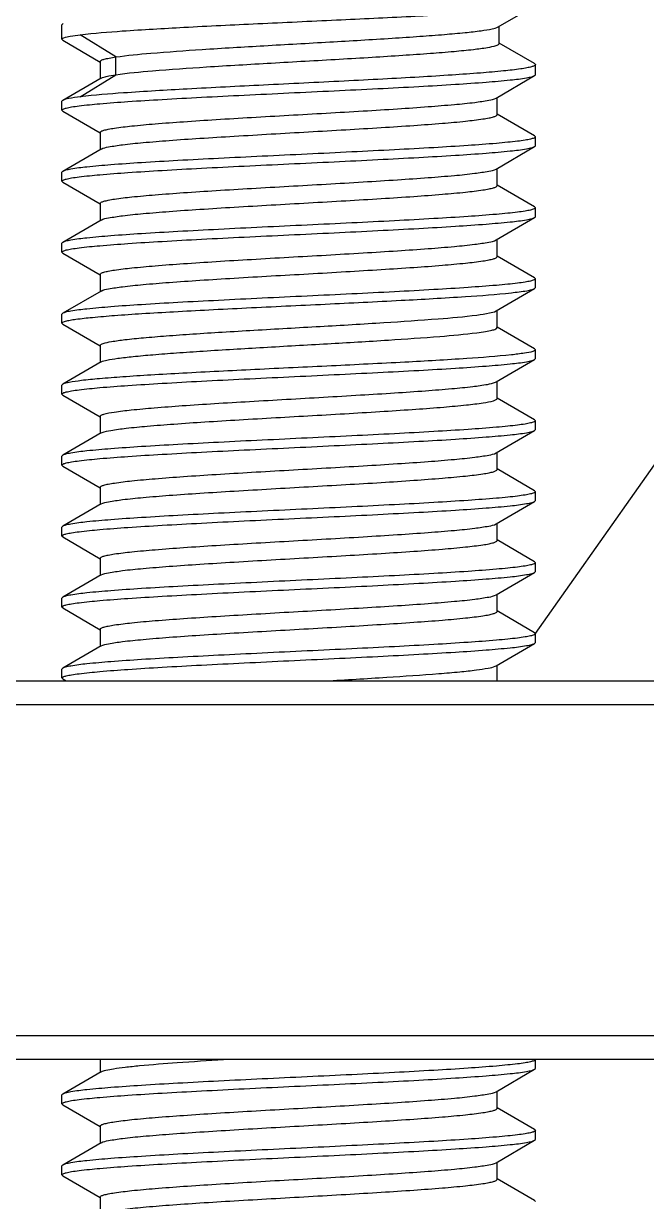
# Model space of a CAD drawing. Extents: x 1382187 to 1725648, y 860327 to 1571294.
# Drawn here: x 1537626.1 to 1537778.9, y 1252025.4 to 1252314.5 of the extents above; entities that cross this region are included whole.
import ezdxf

# ---------------------------------------------------------------- set-up
doc = ezdxf.new("R2010")
doc.units = 0
doc.header["$LTSCALE"] = 1000
doc.header["$MEASUREMENT"] = 0
doc.styles.get("Standard").update_dxf_attribs({"font": 'gbenor.shx', "bigfont": 'gbcbig.shx'})
doc.dimstyles.get("Standard").update_dxf_attribs({"dimtxt": 0.18, "dimasz": 0.18, "dimexe": 0.18, "dimexo": 0.0625, "dimgap": 0.09, "dimtad": 0, "dimtih": 1, "dimtoh": 1, "dimdec": 4, "dimzin": 0, "dimdsep": 46, "dimtxsty": 'Standard', "dimcen": 0.09, "dimadec": 0, "dimazin": 0, "dimtfac": 1, "dimtdec": 4, "dimtofl": 0, "dimtmove": 0, "dimatfit": 3, "dimfxl": 0, "dimtolj": 1, "dimtzin": 0, "dimarcsym": 0})

msp = doc.modelspace()

# ---------------------------------------------------------------- linework, layer by layer
at = {"linetype": 'Continuous'}
for p, q in [((1537742.52, 1252313.69), (1537751.49, 1252318.91)), ((1537635.77, 1252314.53), (1537635.5, 1252314.22)), ((1537635.5, 1252310.68), (1537635.5, 1252314.22)), ((1537635.5, 1252310.68), (1537635.5, 1252314.22)), ((1537742.75, 1252309.6), (1537742.75, 1252313.83)), ((1537635.69, 1252310.45), (1537635.5, 1252310.68)), ((1537635.69, 1252310.45), (1537644.9, 1252305.09)), ((1537648.69, 1252306.33), (1537640.01, 1252311.78)), ((1537751.43, 1252304.71), (1537742.75, 1252309.74)), ((1537644.9, 1252305.23), (1537644.9, 1252301.01)), ((1537648.69, 1252301.97), (1537648.69, 1252306.33)), ((1537751.43, 1252304.71), (1537751.66, 1252304.44)), ((1537640.01, 1252296.54), (1537648.69, 1252301.97)), ((1537742.01, 1252296.24), (1537751.46, 1252301.74)), ((1537751.46, 1252301.74), (1537751.66, 1252301.97)), ((1537751.66, 1252304.44), (1537751.65, 1252304.41)), ((1537751.66, 1252301.97), (1537751.66, 1252304.44)), ((1537751.66, 1252301.97), (1537751.66, 1252304.44)), ((1537645.14, 1252301.15), (1537635.69, 1252295.67)), ((1537742.25, 1252292.16), (1537742.25, 1252296.38)), ((1537635.69, 1252295.67), (1537635.5, 1252295.44)), ((1537635.5, 1252293.26), (1537635.5, 1252295.44)), ((1537635.5, 1252293.26), (1537635.5, 1252295.44)), ((1537635.69, 1252293.03), (1537635.5, 1252293.26)), ((1537635.69, 1252293.03), (1537644.9, 1252287.67)), ((1537751.46, 1252286.96), (1537742.25, 1252292.3)), ((1537644.9, 1252287.8), (1537644.9, 1252283.58)), ((1537742.01, 1252278.82), (1537751.46, 1252284.32)), ((1537751.46, 1252286.96), (1537751.66, 1252286.73)), ((1537751.46, 1252284.32), (1537751.66, 1252284.55)), ((1537751.66, 1252286.73), (1537751.65, 1252286.7)), ((1537751.66, 1252284.55), (1537751.66, 1252286.73)), ((1537751.66, 1252284.55), (1537751.66, 1252286.73)), ((1537645.14, 1252283.72), (1537635.69, 1252278.24)), ((1537742.25, 1252274.74), (1537742.25, 1252278.96)), ((1537635.69, 1252278.24), (1537635.5, 1252278.02)), ((1537635.5, 1252275.83), (1537635.5, 1252278.02)), ((1537635.5, 1252275.83), (1537635.5, 1252278.02)), ((1537635.69, 1252275.61), (1537635.5, 1252275.83)), ((1537635.69, 1252275.61), (1537644.9, 1252270.24)), ((1537751.46, 1252269.53), (1537742.25, 1252274.87)), ((1537644.9, 1252270.38), (1537644.9, 1252266.16)), ((1537751.46, 1252269.53), (1537751.66, 1252269.3)), ((1537751.46, 1252266.89), (1537751.66, 1252267.12)), ((1537751.66, 1252269.3), (1537751.65, 1252269.27)), ((1537751.66, 1252267.12), (1537751.66, 1252269.3)), ((1537751.66, 1252267.12), (1537751.66, 1252269.3)), ((1537645.14, 1252266.3), (1537635.69, 1252260.82)), ((1537742.01, 1252261.4), (1537751.46, 1252266.89)), ((1537742.25, 1252257.31), (1537742.25, 1252261.53)), ((1537635.69, 1252260.82), (1537635.5, 1252260.59)), ((1537635.5, 1252258.41), (1537635.5, 1252260.59)), ((1537635.5, 1252258.41), (1537635.5, 1252260.59)), ((1537635.69, 1252258.18), (1537635.5, 1252258.41)), ((1537635.69, 1252258.18), (1537644.9, 1252252.82)), ((1537751.46, 1252252.11), (1537742.25, 1252257.45)), ((1537644.9, 1252252.96), (1537644.9, 1252248.74)), ((1537751.46, 1252252.11), (1537751.66, 1252251.88)), ((1537751.46, 1252249.47), (1537751.66, 1252249.7)), ((1537751.66, 1252251.88), (1537751.65, 1252251.85)), ((1537751.66, 1252249.7), (1537751.66, 1252251.88)), ((1537751.66, 1252249.7), (1537751.66, 1252251.88)), ((1537645.14, 1252248.87), (1537635.69, 1252243.4)), ((1537742.01, 1252243.97), (1537751.46, 1252249.47)), ((1537742.25, 1252239.89), (1537742.25, 1252244.11)), ((1537635.69, 1252243.4), (1537635.5, 1252243.17)), ((1537635.5, 1252240.99), (1537635.5, 1252243.17)), ((1537635.5, 1252240.99), (1537635.5, 1252243.17)), ((1537635.5, 1252240.99), (1537635.5, 1252241.02)), ((1537635.69, 1252240.76), (1537635.5, 1252240.99)), ((1537635.69, 1252240.76), (1537644.9, 1252235.4)), ((1537751.46, 1252234.68), (1537742.25, 1252240.02)), ((1537644.9, 1252235.53), (1537644.9, 1252231.31)), ((1537751.46, 1252234.68), (1537751.66, 1252234.46)), ((1537751.46, 1252232.05), (1537751.66, 1252232.27)), ((1537751.66, 1252232.27), (1537751.66, 1252234.46)), ((1537751.66, 1252232.27), (1537751.66, 1252234.46)), ((1537645.14, 1252231.45), (1537635.69, 1252225.97)), ((1537742.01, 1252226.55), (1537751.46, 1252232.05)), ((1537741.88, 1252226.48), (1537742.01, 1252226.55)), ((1537742.25, 1252222.46), (1537742.25, 1252226.68)), ((1537635.69, 1252225.97), (1537635.5, 1252225.74)), ((1537635.5, 1252223.56), (1537635.5, 1252225.74)), ((1537635.69, 1252223.33), (1537635.5, 1252223.56)), ((1537635.69, 1252223.33), (1537644.9, 1252217.97)), ((1537751.46, 1252217.26), (1537742.25, 1252222.6)), ((1537644.9, 1252218.11), (1537644.9, 1252213.89)), ((1537751.46, 1252217.26), (1537751.66, 1252217.03)), ((1537751.66, 1252217.03), (1537751.65, 1252217)), ((1537751.66, 1252214.85), (1537751.66, 1252217.03)), ((1537751.66, 1252214.85), (1537751.66, 1252217.03)), ((1537645.14, 1252214.03), (1537635.69, 1252208.55)), ((1537645.14, 1252214.03), (1537645.38, 1252214.14)), ((1537742.01, 1252209.12), (1537751.46, 1252214.62)), ((1537751.46, 1252214.62), (1537751.66, 1252214.85)), ((1537742.25, 1252205.04), (1537742.25, 1252209.26)), ((1537635.69, 1252208.55), (1537635.5, 1252208.32)), ((1537635.5, 1252206.14), (1537635.5, 1252208.32)), ((1537635.5, 1252206.14), (1537635.5, 1252208.32)), ((1537635.69, 1252205.91), (1537635.5, 1252206.14)), ((1537635.69, 1252205.91), (1537644.9, 1252200.55)), ((1537751.46, 1252199.84), (1537742.25, 1252205.18)), ((1537644.9, 1252200.68), (1537644.9, 1252196.46)), ((1537751.46, 1252199.84), (1537751.66, 1252199.61)), ((1537751.66, 1252199.61), (1537751.65, 1252199.58)), ((1537751.66, 1252197.43), (1537751.66, 1252199.61)), ((1537751.66, 1252197.43), (1537751.66, 1252199.61)), ((1537645.14, 1252196.6), (1537635.69, 1252191.12)), ((1537742.01, 1252191.7), (1537751.46, 1252197.2)), ((1537751.46, 1252197.2), (1537751.66, 1252197.43)), ((1537742.25, 1252187.62), (1537742.25, 1252191.84)), ((1537635.69, 1252191.12), (1537635.5, 1252190.9)), ((1537635.5, 1252188.71), (1537635.5, 1252190.9)), ((1537635.5, 1252188.71), (1537635.5, 1252190.9)), ((1537635.69, 1252188.49), (1537635.5, 1252188.71)), ((1537635.69, 1252188.49), (1537644.9, 1252183.12)), ((1537751.46, 1252182.41), (1537742.25, 1252187.75)), ((1537644.9, 1252183.26), (1537644.9, 1252179.04)), ((1537751.46, 1252182.41), (1537751.66, 1252182.18)), ((1537751.66, 1252182.18), (1537751.65, 1252182.15)), ((1537751.66, 1252180), (1537751.66, 1252182.18)), ((1537751.66, 1252180), (1537751.66, 1252182.18)), ((1537645.14, 1252179.18), (1537635.69, 1252173.7)), ((1537742.01, 1252174.28), (1537751.46, 1252179.77)), ((1537751.46, 1252179.77), (1537751.66, 1252180)), ((1537742.25, 1252170.19), (1537742.25, 1252174.41)), ((1537635.69, 1252173.7), (1537635.5, 1252173.47)), ((1537635.5, 1252171.29), (1537635.5, 1252173.47)), ((1537635.5, 1252171.29), (1537635.5, 1252173.47)), ((1537635.69, 1252171.06), (1537635.5, 1252171.29)), ((1537635.69, 1252171.06), (1537644.9, 1252165.7)), ((1537751.46, 1252164.99), (1537742.25, 1252170.33)), ((1537644.9, 1252165.84), (1537644.9, 1252161.62)), ((1537751.46, 1252164.99), (1537751.66, 1252164.76)), ((1537751.66, 1252164.76), (1537751.65, 1252164.73)), ((1537751.66, 1252162.58), (1537751.66, 1252164.76)), ((1537751.66, 1252162.58), (1537751.66, 1252164.76)), ((1537645.14, 1252161.75), (1537635.69, 1252156.28)), ((1537742.01, 1252156.85), (1537751.46, 1252162.35)), ((1537751.46, 1252162.35), (1537751.66, 1252162.58)), ((1537635.69, 1252156.28), (1537635.5, 1252156.05)), ((1537635.5, 1252153.87), (1537635.5, 1252156.05)), ((1537635.5, 1252153.87), (1537635.5, 1252156.05)), ((1537741.8, 1252156.75), (1537742.01, 1252156.85)), ((1537742.25, 1252153.14), (1537742.25, 1252156.99)), ((1537575.17, 1252153.14), (1537813.84, 1252153.14)), ((1537635.69, 1252153.64), (1537635.5, 1252153.87)), ((1537635.69, 1252153.64), (1537636.54, 1252153.14)), ((1537577.04, 1252147.34), (1537810.11, 1252147.34)), ((1537832.97, 1252066.02), (1537490.3, 1252066.02)), ((1537891.05, 1252060.22), (1537496.1, 1252060.22)), ((1537644.9, 1252060.22), (1537644.9, 1252057.07)), ((1537751.66, 1252058.03), (1537751.66, 1252060.22)), ((1537751.66, 1252058.03), (1537751.66, 1252060.22)), ((1537645.14, 1252057.21), (1537635.69, 1252051.73)), ((1537742.01, 1252052.31), (1537751.46, 1252057.81)), ((1537751.46, 1252057.81), (1537751.66, 1252058.03)), ((1537635.69, 1252051.73), (1537635.5, 1252051.5)), ((1537635.5, 1252049.32), (1537635.5, 1252051.5)), ((1537635.5, 1252049.32), (1537635.5, 1252051.5)), ((1537742.25, 1252048.22), (1537742.25, 1252052.44)), ((1537635.69, 1252049.09), (1537635.5, 1252049.32)), ((1537635.69, 1252049.09), (1537644.9, 1252043.73)), ((1537751.46, 1252043.02), (1537742.25, 1252048.36)), ((1537644.9, 1252043.87), (1537644.9, 1252039.65)), ((1537751.66, 1252042.79), (1537751.65, 1252042.76)), ((1537751.66, 1252040.61), (1537751.66, 1252042.79)), ((1537751.66, 1252040.61), (1537751.66, 1252042.79)), ((1537645.14, 1252039.79), (1537635.69, 1252034.31)), ((1537742.01, 1252034.88), (1537751.46, 1252040.38)), ((1537751.46, 1252040.38), (1537751.66, 1252040.61)), ((1537635.69, 1252034.31), (1537635.5, 1252034.08)), ((1537635.5, 1252031.9), (1537635.5, 1252034.08)), ((1537635.5, 1252031.9), (1537635.5, 1252034.08)), ((1537742.25, 1252030.8), (1537742.25, 1252035.02)), ((1537635.69, 1252031.67), (1537635.5, 1252031.9)), ((1537635.69, 1252031.67), (1537644.9, 1252026.31)), ((1537751.46, 1252025.6), (1537742.25, 1252030.94)), ((1537644.9, 1252026.44), (1537644.9, 1252022.22)), ((1537751.46, 1252025.6), (1537751.66, 1252025.37))]:
    msp.add_line(p, q, dxfattribs=at)
for points, knots in [([(1537640.01, 1252311.78), (1537643.43, 1252312.21), (1537651.9, 1252312.85), (1537666.42, 1252313.7), (1537683.93, 1252314.54), (1537702.51, 1252315.39), (1537717.73, 1252316.11), (1537728.89, 1252316.71), (1537735.95, 1252317.14), (1537741.82, 1252317.57), (1537746.38, 1252317.95), (1537749.42, 1252318.4), (1537751.03, 1252318.64), (1537751.49, 1252318.91)], [0, 0, 0, 0, 0.092558, 0.227667, 0.390531, 0.563263, 0.72685, 0.799502, 0.863318, 0.916535, 0.9577, 0.985721, 1, 1, 1, 1]), ([(1537648.69, 1252306.33), (1537651.54, 1252306.75), (1537658.61, 1252307.4), (1537670.74, 1252308.26), (1537685.38, 1252309.12), (1537700.92, 1252310), (1537713.68, 1252310.74), (1537723.07, 1252311.37), (1537729.03, 1252311.82), (1537734.03, 1252312.27), (1537737.96, 1252312.69), (1537740.65, 1252313.14), (1537742.08, 1252313.44), (1537742.52, 1252313.69)], [0, 0, 0, 0, 0.091917, 0.225875, 0.387382, 0.558899, 0.721827, 0.794479, 0.858578, 0.912404, 0.954539, 0.98392, 1, 1, 1, 1]), ([(1537635.5, 1252310.68), (1537635.5, 1252310.71), (1537635.59, 1252310.92), (1537635.83, 1252310.99), (1537636, 1252311.05)], [0, 0, 0, 0, 0.150032, 1, 1, 1, 1]), ([(1537636, 1252311.05), (1537636.49, 1252311.23), (1537637.83, 1252311.49), (1537639.18, 1252311.68), (1537640.01, 1252311.78)], [0, 0, 0, 0, 0.381972, 1, 1, 1, 1]), ([(1537648.69, 1252301.97), (1537651.68, 1252302.41), (1537659.1, 1252303.08), (1537671.81, 1252303.97), (1537687.1, 1252304.86), (1537700.66, 1252305.63), (1537711.42, 1252306.26), (1537718.86, 1252306.73), (1537725.58, 1252307.2), (1537731.35, 1252307.66), (1537736.04, 1252308.12), (1537739.46, 1252308.55), (1537741.56, 1252308.96), (1537742.48, 1252309.28), (1537742.75, 1252309.51), (1537742.75, 1252309.6)], [0, 0, 0, 0, 0.095824, 0.236156, 0.404676, 0.581721, 0.666965, 0.74667, 0.818513, 0.880413, 0.930596, 0.967658, 0.990667, 0.99686, 1, 1, 1, 1]), ([(1537644.9, 1252305.23), (1537644.9, 1252305.35), (1537645.28, 1252305.61), (1537645.98, 1252305.82), (1537647.2, 1252306.1), (1537648.14, 1252306.25), (1537648.69, 1252306.33)], [0, 0, 0, 0, 0.090831, 0.281881, 0.585261, 1, 1, 1, 1]), ([(1537635.5, 1252293.26), (1537635.5, 1252293.38), (1537635.94, 1252293.63), (1537636.69, 1252293.83), (1537638.04, 1252294.1), (1537640.77, 1252294.47), (1537645.38, 1252294.92), (1537652.18, 1252295.43), (1537660.48, 1252295.94), (1537669.99, 1252296.46), (1537680.37, 1252296.98), (1537691.22, 1252297.5), (1537702.16, 1252298.02), (1537712.78, 1252298.54), (1537722.71, 1252299.06), (1537731.57, 1252299.58), (1537739.05, 1252300.09), (1537744.87, 1252300.6), (1537748.6, 1252301.02), (1537750.58, 1252301.42), (1537751.24, 1252301.61), (1537751.46, 1252301.74)], [0, 0, 0, 0, 0.00322, 0.0104, 0.021911, 0.037725, 0.081756, 0.140993, 0.213313, 0.296099, 0.38634, 0.48076, 0.575929, 0.668382, 0.754759, 0.831923, 0.897075, 0.947869, 0.982512, 0.993416, 1, 1, 1, 1]), ([(1537751.65, 1252304.41), (1537751.62, 1252304.29), (1537751.26, 1252304.07), (1537750.58, 1252303.85), (1537749.45, 1252303.61), (1537747.19, 1252303.24), (1537743.38, 1252302.82), (1537737.77, 1252302.34), (1537730.86, 1252301.85), (1537722.88, 1252301.36), (1537714.03, 1252300.88), (1537701.3, 1252300.22), (1537685.29, 1252299.44), (1537667.27, 1252298.54), (1537652.28, 1252297.64), (1537643.54, 1252296.98), (1537640.01, 1252296.54)], [0, 0, 0, 0, 0.0033, 0.009857, 0.019984, 0.033682, 0.071486, 0.122281, 0.18463, 0.256736, 0.336512, 0.421646, 0.598027, 0.76553, 0.904858, 1, 1, 1, 1]), ([(1537645.14, 1252301.15), (1537645.52, 1252301.37), (1537646.73, 1252301.65), (1537647.92, 1252301.86), (1537648.69, 1252301.97)], [0, 0, 0, 0, 0.360548, 1, 1, 1, 1]), ([(1537640.01, 1252296.54), (1537639.06, 1252296.42), (1537637.62, 1252296.19), (1537636.13, 1252295.92), (1537635.69, 1252295.67)], [0, 0, 0, 0, 0.654168, 1, 1, 1, 1]), ([(1537644.9, 1252287.8), (1537644.9, 1252287.92), (1537645.25, 1252288.17), (1537645.9, 1252288.37), (1537647.01, 1252288.64), (1537649.28, 1252289.01), (1537653.11, 1252289.46), (1537658.75, 1252289.96), (1537665.65, 1252290.48), (1537673.55, 1252290.99), (1537682.18, 1252291.51), (1537694.22, 1252292.2), (1537706.15, 1252292.87), (1537717.54, 1252293.58), (1537724.99, 1252294.09), (1537731.31, 1252294.61), (1537736.29, 1252295.08), (1537739.68, 1252295.61), (1537741.48, 1252295.93), (1537742.01, 1252296.24)], [0, 0, 0, 0, 0.003516, 0.010771, 0.022251, 0.037963, 0.081622, 0.14032, 0.211989, 0.294071, 0.383621, 0.477423, 0.664258, 0.750574, 0.827953, 0.893625, 0.945254, 0.981055, 1, 1, 1, 1]), ([(1537645.14, 1252283.72), (1537645.67, 1252284.03), (1537647.48, 1252284.35), (1537650.87, 1252284.88), (1537655.85, 1252285.36), (1537662.17, 1252285.88), (1537669.62, 1252286.39), (1537681.01, 1252287.09), (1537692.94, 1252287.77), (1537704.98, 1252288.46), (1537713.6, 1252288.97), (1537721.51, 1252289.49), (1537728.41, 1252290), (1537734.05, 1252290.5), (1537737.88, 1252290.95), (1537740.14, 1252291.32), (1537741.25, 1252291.59), (1537741.91, 1252291.79), (1537742.25, 1252292.05), (1537742.25, 1252292.16)], [0, 0, 0, 0, 0.018976, 0.054803, 0.106452, 0.172137, 0.249523, 0.33584, 0.522662, 0.616451, 0.705987, 0.788054, 0.859709, 0.918395, 0.962045, 0.977755, 0.98923, 0.996486, 1, 1, 1, 1]), ([(1537635.5, 1252275.83), (1537635.5, 1252275.96), (1537635.94, 1252276.21), (1537636.69, 1252276.41), (1537638.04, 1252276.68), (1537640.77, 1252277.05), (1537645.38, 1252277.5), (1537652.18, 1252278.01), (1537660.48, 1252278.52), (1537669.99, 1252279.04), (1537680.37, 1252279.56), (1537691.22, 1252280.08), (1537702.16, 1252280.6), (1537712.78, 1252281.12), (1537722.71, 1252281.64), (1537731.57, 1252282.15), (1537739.05, 1252282.66), (1537744.87, 1252283.17), (1537748.6, 1252283.6), (1537750.58, 1252284), (1537751.24, 1252284.19), (1537751.46, 1252284.32)], [0, 0, 0, 0, 0.00322, 0.0104, 0.021911, 0.037726, 0.081758, 0.140994, 0.213314, 0.296099, 0.38634, 0.48076, 0.575927, 0.668379, 0.754757, 0.831923, 0.897075, 0.947869, 0.982512, 0.993416, 1, 1, 1, 1]), ([(1537751.65, 1252286.7), (1537751.62, 1252286.56), (1537751.15, 1252286.34), (1537750.34, 1252286.12), (1537748.95, 1252285.86), (1537747.1, 1252285.61), (1537744.74, 1252285.35), (1537740.71, 1252284.98), (1537734.65, 1252284.54), (1537726.32, 1252284.02), (1537716.81, 1252283.51), (1537706.45, 1252282.99), (1537695.63, 1252282.47), (1537684.73, 1252281.95), (1537674.16, 1252281.43), (1537664.28, 1252280.92), (1537655.47, 1252280.4), (1537648.03, 1252279.9), (1537642.25, 1252279.39), (1537638.54, 1252278.96), (1537636.57, 1252278.56), (1537635.91, 1252278.37), (1537635.69, 1252278.24)], [0, 0, 0, 0, 0.003588, 0.01121, 0.023135, 0.039326, 0.059664, 0.083976, 0.143635, 0.216182, 0.29901, 0.389133, 0.483302, 0.578116, 0.670151, 0.75609, 0.832833, 0.897615, 0.948118, 0.982576, 0.993432, 1, 1, 1, 1]), ([(1537644.9, 1252270.38), (1537644.9, 1252270.49), (1537645.25, 1252270.75), (1537645.9, 1252270.95), (1537647.01, 1252271.22), (1537649.28, 1252271.59), (1537653.11, 1252272.04), (1537658.75, 1252272.54), (1537665.65, 1252273.05), (1537673.55, 1252273.57), (1537682.18, 1252274.08), (1537694.22, 1252274.77), (1537706.15, 1252275.45), (1537717.54, 1252276.16), (1537724.99, 1252276.67), (1537731.31, 1252277.18), (1537736.29, 1252277.66), (1537739.68, 1252278.19), (1537741.48, 1252278.51), (1537742.01, 1252278.82)], [0, 0, 0, 0, 0.003515, 0.010772, 0.02225, 0.037963, 0.081622, 0.14032, 0.21199, 0.294071, 0.383622, 0.477423, 0.664258, 0.750574, 0.827954, 0.893625, 0.945254, 0.981055, 1, 1, 1, 1]), ([(1537645.14, 1252266.3), (1537645.67, 1252266.61), (1537647.48, 1252266.93), (1537650.87, 1252267.46), (1537655.85, 1252267.93), (1537662.17, 1252268.45), (1537669.62, 1252268.96), (1537681.01, 1252269.67), (1537692.94, 1252270.34), (1537704.98, 1252271.03), (1537713.6, 1252271.55), (1537721.51, 1252272.06), (1537728.41, 1252272.58), (1537734.05, 1252273.08), (1537737.88, 1252273.53), (1537740.14, 1252273.9), (1537741.25, 1252274.17), (1537741.91, 1252274.37), (1537742.25, 1252274.62), (1537742.25, 1252274.74)], [0, 0, 0, 0, 0.018976, 0.054803, 0.106452, 0.172137, 0.249523, 0.335841, 0.522662, 0.616452, 0.705988, 0.788055, 0.85971, 0.918396, 0.962045, 0.977753, 0.989231, 0.996484, 1, 1, 1, 1]), ([(1537751.65, 1252269.27), (1537751.62, 1252269.14), (1537751.15, 1252268.92), (1537750.34, 1252268.7), (1537748.95, 1252268.44), (1537747.1, 1252268.19), (1537744.74, 1252267.93), (1537740.71, 1252267.56), (1537734.65, 1252267.11), (1537726.32, 1252266.6), (1537716.81, 1252266.08), (1537706.45, 1252265.56), (1537695.63, 1252265.05), (1537684.73, 1252264.53), (1537674.16, 1252264.01), (1537664.28, 1252263.49), (1537655.47, 1252262.98), (1537648.03, 1252262.47), (1537642.25, 1252261.96), (1537638.54, 1252261.54), (1537636.57, 1252261.14), (1537635.91, 1252260.95), (1537635.69, 1252260.82)], [0, 0, 0, 0, 0.003588, 0.011209, 0.023134, 0.039324, 0.059662, 0.083974, 0.143632, 0.21618, 0.299009, 0.389132, 0.4833, 0.578113, 0.670149, 0.756088, 0.83283, 0.897612, 0.948116, 0.982575, 0.993432, 1, 1, 1, 1]), ([(1537635.5, 1252258.41), (1537635.5, 1252258.53), (1537635.94, 1252258.79), (1537636.69, 1252258.98), (1537638.04, 1252259.25), (1537640.77, 1252259.62), (1537645.38, 1252260.08), (1537652.18, 1252260.58), (1537660.48, 1252261.1), (1537669.99, 1252261.61), (1537680.37, 1252262.13), (1537691.22, 1252262.65), (1537702.15, 1252263.17), (1537712.78, 1252263.69), (1537722.71, 1252264.21), (1537731.57, 1252264.73), (1537739.05, 1252265.24), (1537744.87, 1252265.75), (1537748.6, 1252266.17), (1537750.58, 1252266.57), (1537751.24, 1252266.77), (1537751.46, 1252266.89)], [0, 0, 0, 0, 0.00322, 0.0104, 0.021911, 0.037726, 0.081758, 0.140994, 0.213312, 0.296095, 0.386336, 0.480757, 0.575924, 0.668376, 0.754755, 0.831922, 0.897076, 0.94787, 0.982512, 0.993416, 1, 1, 1, 1]), ([(1537644.9, 1252252.96), (1537644.9, 1252253.07), (1537645.25, 1252253.33), (1537645.9, 1252253.53), (1537647.01, 1252253.79), (1537649.28, 1252254.16), (1537653.11, 1252254.61), (1537658.75, 1252255.12), (1537665.65, 1252255.63), (1537673.55, 1252256.14), (1537682.18, 1252256.66), (1537694.22, 1252257.35), (1537706.15, 1252258.02), (1537717.54, 1252258.73), (1537724.99, 1252259.24), (1537731.31, 1252259.76), (1537736.29, 1252260.24), (1537739.68, 1252260.76), (1537741.48, 1252261.09), (1537742.01, 1252261.4)], [0, 0, 0, 0, 0.003515, 0.010772, 0.02225, 0.037963, 0.081622, 0.14032, 0.21199, 0.294071, 0.383622, 0.477423, 0.664258, 0.750575, 0.827954, 0.893625, 0.945255, 0.981055, 1, 1, 1, 1]), ([(1537645.14, 1252248.87), (1537645.67, 1252249.18), (1537647.48, 1252249.51), (1537650.87, 1252250.03), (1537655.85, 1252250.51), (1537662.17, 1252251.03), (1537669.62, 1252251.54), (1537681.01, 1252252.25), (1537692.94, 1252252.92), (1537704.98, 1252253.61), (1537713.6, 1252254.13), (1537721.51, 1252254.64), (1537728.41, 1252255.15), (1537734.05, 1252255.66), (1537737.88, 1252256.11), (1537740.14, 1252256.48), (1537741.25, 1252256.74), (1537741.91, 1252256.94), (1537742.25, 1252257.2), (1537742.25, 1252257.31)], [0, 0, 0, 0, 0.018976, 0.054802, 0.106452, 0.172137, 0.249523, 0.33584, 0.522662, 0.616451, 0.705987, 0.788054, 0.85971, 0.918396, 0.962045, 0.977753, 0.989231, 0.996484, 1, 1, 1, 1]), ([(1537751.65, 1252251.85), (1537751.62, 1252251.71), (1537751.15, 1252251.5), (1537750.34, 1252251.27), (1537748.95, 1252251.02), (1537747.1, 1252250.76), (1537744.74, 1252250.51), (1537740.71, 1252250.13), (1537734.65, 1252249.69), (1537726.32, 1252249.17), (1537716.81, 1252248.66), (1537706.45, 1252248.14), (1537695.63, 1252247.62), (1537684.73, 1252247.1), (1537674.16, 1252246.58), (1537664.28, 1252246.07), (1537655.47, 1252245.55), (1537648.03, 1252245.05), (1537642.25, 1252244.54), (1537638.54, 1252244.11), (1537636.57, 1252243.72), (1537635.91, 1252243.52), (1537635.69, 1252243.4)], [0, 0, 0, 0, 0.003588, 0.011208, 0.023133, 0.039323, 0.05966, 0.083972, 0.14363, 0.21618, 0.29901, 0.389134, 0.483301, 0.578116, 0.670152, 0.75609, 0.832831, 0.897611, 0.948116, 0.982575, 0.993432, 1, 1, 1, 1]), ([(1537635.5, 1252241.02), (1537635.53, 1252241.13), (1537635.88, 1252241.33), (1537636.52, 1252241.52), (1537637.61, 1252241.75), (1537639.78, 1252242.08), (1537643.43, 1252242.47), (1537648.83, 1252242.92), (1537655.48, 1252243.37), (1537663.19, 1252243.82), (1537671.75, 1252244.28), (1537684.15, 1252244.9), (1537699.87, 1252245.64), (1537717.77, 1252246.51), (1537732.99, 1252247.38), (1537742.01, 1252248.03), (1537745.76, 1252248.44)], [0, 0, 0, 0, 0.003125, 0.009451, 0.019259, 0.032549, 0.069278, 0.118709, 0.179497, 0.249964, 0.328153, 0.411892, 0.586609, 0.754787, 0.897843, 1, 1, 1, 1]), ([(1537745.76, 1252248.44), (1537747.03, 1252248.58), (1537748.72, 1252248.77), (1537750.61, 1252249.16), (1537751.25, 1252249.35), (1537751.46, 1252249.47)], [0, 0, 0, 0, 0.663188, 0.872597, 1, 1, 1, 1]), ([(1537737.3, 1252242.98), (1537738.34, 1252243.12), (1537739.91, 1252243.38), (1537741.53, 1252243.69), (1537742.01, 1252243.97)], [0, 0, 0, 0, 0.650272, 1, 1, 1, 1]), ([(1537644.9, 1252235.53), (1537644.9, 1252235.63), (1537645.16, 1252235.85), (1537646.05, 1252236.16), (1537648.05, 1252236.57), (1537651.34, 1252236.99), (1537655.83, 1252237.44), (1537661.38, 1252237.89), (1537667.83, 1252238.35), (1537675.01, 1252238.81), (1537685.43, 1252239.43), (1537698.65, 1252240.17), (1537713.73, 1252241.05), (1537726.55, 1252241.92), (1537734.15, 1252242.57), (1537737.3, 1252242.98)], [0, 0, 0, 0, 0.003115, 0.009182, 0.031659, 0.067841, 0.116843, 0.177337, 0.247648, 0.325812, 0.409643, 0.584814, 0.753648, 0.897352, 1, 1, 1, 1]), ([(1537645.14, 1252231.45), (1537645.56, 1252231.7), (1537646.94, 1252231.99), (1537649.54, 1252232.43), (1537653.32, 1252232.84), (1537658.12, 1252233.28), (1537663.86, 1252233.72), (1537672.9, 1252234.33), (1537685.25, 1252235.06), (1537700.39, 1252235.92), (1537714.82, 1252236.76), (1537727.05, 1252237.6), (1537734.29, 1252238.24), (1537737.3, 1252238.63)], [0, 0, 0, 0, 0.015918, 0.044768, 0.086031, 0.138698, 0.201427, 0.272595, 0.432694, 0.602452, 0.764307, 0.901529, 1, 1, 1, 1]), ([(1537737.3, 1252238.63), (1537738.02, 1252238.72), (1537739.24, 1252238.89), (1537740.84, 1252239.21), (1537741.73, 1252239.44), (1537742.25, 1252239.74), (1537742.25, 1252239.89)], [0, 0, 0, 0, 0.417669, 0.72318, 0.914162, 1, 1, 1, 1]), ([(1537745.76, 1252233.2), (1537742.13, 1252232.8), (1537733.42, 1252232.16), (1537718.72, 1252231.32), (1537701.37, 1252230.47), (1537683.21, 1252229.61), (1537668.43, 1252228.87), (1537657.63, 1252228.26), (1537650.81, 1252227.82), (1537645.14, 1252227.38), (1537640.71, 1252226.97), (1537637.73, 1252226.51), (1537636.16, 1252226.24), (1537635.69, 1252225.97)], [0, 0, 0, 0, 0.099084, 0.237374, 0.400417, 0.571145, 0.731654, 0.802733, 0.865141, 0.917241, 0.957682, 0.985448, 1, 1, 1, 1]), ([(1537750.99, 1252234.04), (1537750.35, 1252233.83), (1537748.59, 1252233.53), (1537746.84, 1252233.31), (1537745.76, 1252233.2)], [0, 0, 0, 0, 0.381874, 1, 1, 1, 1]), ([(1537751.66, 1252234.46), (1537751.66, 1252234.42), (1537751.52, 1252234.16), (1537751.21, 1252234.11), (1537750.99, 1252234.04)], [0, 0, 0, 0, 0.139134, 1, 1, 1, 1]), ([(1537635.5, 1252223.56), (1537635.5, 1252223.69), (1537635.94, 1252223.94), (1537636.69, 1252224.13), (1537638.04, 1252224.4), (1537640.77, 1252224.78), (1537645.38, 1252225.23), (1537652.17, 1252225.73), (1537660.48, 1252226.25), (1537669.99, 1252226.77), (1537680.36, 1252227.29), (1537691.22, 1252227.81), (1537702.16, 1252228.33), (1537712.78, 1252228.85), (1537722.71, 1252229.36), (1537731.57, 1252229.88), (1537739.05, 1252230.39), (1537744.87, 1252230.9), (1537748.6, 1252231.32), (1537750.58, 1252231.72), (1537751.24, 1252231.92), (1537751.46, 1252232.05)], [0, 0, 0, 0, 0.00322, 0.0104, 0.02191, 0.037724, 0.081755, 0.140991, 0.213309, 0.296091, 0.386332, 0.480756, 0.575929, 0.668382, 0.75476, 0.831926, 0.89708, 0.947873, 0.982513, 0.993416, 1, 1, 1, 1]), ([(1537644.9, 1252218.11), (1537644.9, 1252218.22), (1537645.24, 1252218.47), (1537646.34, 1252218.82), (1537648.87, 1252219.28), (1537652.97, 1252219.75), (1537658.55, 1252220.25), (1537665.35, 1252220.76), (1537673.16, 1252221.27), (1537681.69, 1252221.78), (1537693.62, 1252222.47), (1537705.49, 1252223.14), (1537716.85, 1252223.84), (1537724.34, 1252224.35), (1537730.73, 1252224.86), (1537735.81, 1252225.34), (1537739.37, 1252225.85), (1537741.27, 1252226.19), (1537741.88, 1252226.48)], [0, 0, 0, 0, 0.003482, 0.010642, 0.037446, 0.080513, 0.138446, 0.209238, 0.290402, 0.379073, 0.472115, 0.658103, 0.744468, 0.822278, 0.888788, 0.94167, 0.979112, 1, 1, 1, 1]), ([(1537645.38, 1252214.14), (1537646.05, 1252214.42), (1537648.03, 1252214.77), (1537651.71, 1252215.27), (1537656.88, 1252215.75), (1537663.32, 1252216.26), (1537670.82, 1252216.77), (1537682.16, 1252217.46), (1537693.97, 1252218.13), (1537705.84, 1252218.81), (1537714.29, 1252219.32), (1537722.03, 1252219.83), (1537728.76, 1252220.33), (1537734.28, 1252220.84), (1537738.33, 1252221.3), (1537740.83, 1252221.76), (1537741.92, 1252222.1), (1537742.25, 1252222.35), (1537742.25, 1252222.46)], [0, 0, 0, 0, 0.022346, 0.06101, 0.114819, 0.181948, 0.260071, 0.346467, 0.531818, 0.624293, 0.712309, 0.792791, 0.862932, 0.920298, 0.962926, 0.989453, 0.996544, 1, 1, 1, 1]), ([(1537751.65, 1252217), (1537751.62, 1252216.87), (1537751.15, 1252216.65), (1537750.34, 1252216.42), (1537748.95, 1252216.17), (1537747.1, 1252215.92), (1537744.75, 1252215.66), (1537740.72, 1252215.29), (1537734.66, 1252214.84), (1537726.33, 1252214.33), (1537716.81, 1252213.81), (1537706.45, 1252213.29), (1537695.63, 1252212.77), (1537684.74, 1252212.25), (1537674.16, 1252211.74), (1537664.28, 1252211.22), (1537655.47, 1252210.7), (1537648.03, 1252210.2), (1537642.25, 1252209.69), (1537638.54, 1252209.27), (1537636.57, 1252208.87), (1537635.91, 1252208.68), (1537635.69, 1252208.55)], [0, 0, 0, 0, 0.003586, 0.011204, 0.023126, 0.039313, 0.059647, 0.083957, 0.143613, 0.216161, 0.298989, 0.389113, 0.483287, 0.578107, 0.670147, 0.756086, 0.832829, 0.897612, 0.948117, 0.982576, 0.993432, 1, 1, 1, 1]), ([(1537635.5, 1252206.14), (1537635.5, 1252206.26), (1537635.94, 1252206.51), (1537636.69, 1252206.71), (1537638.04, 1252206.98), (1537640.77, 1252207.35), (1537645.38, 1252207.8), (1537652.17, 1252208.31), (1537660.48, 1252208.82), (1537669.99, 1252209.34), (1537680.37, 1252209.86), (1537691.22, 1252210.38), (1537702.16, 1252210.9), (1537712.78, 1252211.42), (1537722.71, 1252211.94), (1537731.57, 1252212.46), (1537739.05, 1252212.97), (1537744.87, 1252213.48), (1537748.6, 1252213.9), (1537750.58, 1252214.3), (1537751.24, 1252214.49), (1537751.46, 1252214.62)], [0, 0, 0, 0, 0.00322, 0.0104, 0.02191, 0.037724, 0.081754, 0.14099, 0.21331, 0.296094, 0.386335, 0.48076, 0.575932, 0.668386, 0.754762, 0.831926, 0.897079, 0.947872, 0.982513, 0.993416, 1, 1, 1, 1]), ([(1537644.9, 1252200.68), (1537644.9, 1252200.8), (1537645.25, 1252201.05), (1537645.9, 1252201.25), (1537647.01, 1252201.52), (1537649.28, 1252201.89), (1537653.11, 1252202.34), (1537658.75, 1252202.84), (1537665.65, 1252203.36), (1537673.55, 1252203.87), (1537682.18, 1252204.39), (1537694.22, 1252205.08), (1537706.15, 1252205.75), (1537717.54, 1252206.46), (1537724.99, 1252206.97), (1537731.31, 1252207.49), (1537736.29, 1252207.96), (1537739.68, 1252208.49), (1537741.48, 1252208.81), (1537742.01, 1252209.12)], [0, 0, 0, 0, 0.003515, 0.010772, 0.02225, 0.037963, 0.081623, 0.14032, 0.21199, 0.294071, 0.383622, 0.477423, 0.664258, 0.750574, 0.827954, 0.893625, 0.945254, 0.981055, 1, 1, 1, 1]), ([(1537645.14, 1252196.6), (1537645.67, 1252196.91), (1537647.48, 1252197.23), (1537650.87, 1252197.76), (1537655.85, 1252198.24), (1537662.17, 1252198.76), (1537669.62, 1252199.27), (1537681.01, 1252199.97), (1537692.94, 1252200.65), (1537704.98, 1252201.34), (1537713.6, 1252201.85), (1537721.51, 1252202.37), (1537728.41, 1252202.88), (1537734.05, 1252203.38), (1537737.88, 1252203.83), (1537740.14, 1252204.2), (1537741.25, 1252204.47), (1537741.91, 1252204.67), (1537742.25, 1252204.93), (1537742.25, 1252205.04)], [0, 0, 0, 0, 0.018976, 0.054803, 0.106452, 0.172137, 0.249523, 0.33584, 0.522662, 0.616452, 0.705988, 0.788055, 0.85971, 0.918396, 0.962046, 0.977753, 0.989231, 0.996484, 1, 1, 1, 1]), ([(1537751.65, 1252199.58), (1537751.62, 1252199.44), (1537751.15, 1252199.22), (1537750.34, 1252199), (1537748.95, 1252198.75), (1537747.1, 1252198.49), (1537744.75, 1252198.23), (1537740.72, 1252197.86), (1537734.66, 1252197.42), (1537726.33, 1252196.9), (1537716.81, 1252196.39), (1537706.45, 1252195.87), (1537695.63, 1252195.35), (1537684.74, 1252194.83), (1537674.16, 1252194.31), (1537664.29, 1252193.8), (1537655.47, 1252193.28), (1537648.03, 1252192.78), (1537642.25, 1252192.27), (1537638.54, 1252191.84), (1537636.57, 1252191.44), (1537635.91, 1252191.25), (1537635.69, 1252191.12)], [0, 0, 0, 0, 0.003585, 0.011201, 0.023122, 0.039308, 0.059642, 0.083951, 0.143606, 0.216151, 0.298977, 0.389102, 0.483275, 0.578097, 0.670138, 0.75608, 0.832826, 0.897611, 0.948117, 0.982576, 0.993432, 1, 1, 1, 1]), ([(1537635.5, 1252188.71), (1537635.5, 1252188.84), (1537635.94, 1252189.09), (1537636.69, 1252189.29), (1537638.04, 1252189.56), (1537640.77, 1252189.93), (1537645.38, 1252190.38), (1537652.17, 1252190.89), (1537660.48, 1252191.4), (1537669.99, 1252191.92), (1537680.37, 1252192.44), (1537691.22, 1252192.96), (1537702.16, 1252193.48), (1537712.78, 1252194), (1537722.71, 1252194.52), (1537731.57, 1252195.03), (1537739.05, 1252195.54), (1537744.87, 1252196.05), (1537748.6, 1252196.48), (1537750.58, 1252196.88), (1537751.24, 1252197.07), (1537751.46, 1252197.2)], [0, 0, 0, 0, 0.00322, 0.0104, 0.02191, 0.037725, 0.081755, 0.140991, 0.213311, 0.296097, 0.386338, 0.48076, 0.575931, 0.668384, 0.754761, 0.831924, 0.897077, 0.94787, 0.982513, 0.993416, 1, 1, 1, 1]), ([(1537644.9, 1252183.26), (1537644.9, 1252183.37), (1537645.25, 1252183.63), (1537645.9, 1252183.83), (1537647.01, 1252184.1), (1537649.28, 1252184.47), (1537653.11, 1252184.92), (1537658.75, 1252185.42), (1537665.65, 1252185.93), (1537673.55, 1252186.45), (1537682.18, 1252186.96), (1537694.22, 1252187.65), (1537706.15, 1252188.33), (1537717.54, 1252189.04), (1537724.99, 1252189.55), (1537731.31, 1252190.06), (1537736.29, 1252190.54), (1537739.68, 1252191.07), (1537741.48, 1252191.39), (1537742.01, 1252191.7)], [0, 0, 0, 0, 0.003516, 0.010771, 0.022251, 0.037963, 0.081622, 0.14032, 0.21199, 0.294071, 0.383622, 0.477423, 0.664258, 0.750575, 0.827954, 0.893625, 0.945255, 0.981055, 1, 1, 1, 1]), ([(1537645.14, 1252179.18), (1537645.67, 1252179.49), (1537647.48, 1252179.81), (1537650.87, 1252180.34), (1537655.85, 1252180.81), (1537662.17, 1252181.33), (1537669.62, 1252181.84), (1537681.01, 1252182.55), (1537692.94, 1252183.22), (1537704.98, 1252183.91), (1537713.6, 1252184.43), (1537721.51, 1252184.94), (1537728.41, 1252185.46), (1537734.05, 1252185.96), (1537737.88, 1252186.41), (1537740.14, 1252186.78), (1537741.25, 1252187.05), (1537741.91, 1252187.25), (1537742.25, 1252187.5), (1537742.25, 1252187.62)], [0, 0, 0, 0, 0.018976, 0.054802, 0.106452, 0.172137, 0.249523, 0.33584, 0.522661, 0.616451, 0.705987, 0.788054, 0.85971, 0.918396, 0.962045, 0.977753, 0.989231, 0.996484, 1, 1, 1, 1]), ([(1537751.65, 1252182.15), (1537751.62, 1252182.02), (1537751.15, 1252181.8), (1537750.34, 1252181.58), (1537748.95, 1252181.32), (1537747.1, 1252181.07), (1537744.75, 1252180.81), (1537740.72, 1252180.44), (1537734.66, 1252179.99), (1537726.33, 1252179.48), (1537716.81, 1252178.96), (1537706.45, 1252178.44), (1537695.63, 1252177.93), (1537684.74, 1252177.41), (1537674.16, 1252176.89), (1537664.29, 1252176.37), (1537655.47, 1252175.86), (1537648.03, 1252175.35), (1537642.25, 1252174.84), (1537638.54, 1252174.42), (1537636.57, 1252174.02), (1537635.91, 1252173.83), (1537635.69, 1252173.7)], [0, 0, 0, 0, 0.003585, 0.011203, 0.023125, 0.039313, 0.059647, 0.083957, 0.143613, 0.216157, 0.298984, 0.389108, 0.48328, 0.578099, 0.670138, 0.756081, 0.832827, 0.897612, 0.948117, 0.982575, 0.993432, 1, 1, 1, 1]), ([(1537635.5, 1252171.29), (1537635.5, 1252171.41), (1537635.94, 1252171.67), (1537636.69, 1252171.86), (1537638.04, 1252172.13), (1537640.77, 1252172.5), (1537645.38, 1252172.96), (1537652.18, 1252173.46), (1537660.48, 1252173.98), (1537669.99, 1252174.49), (1537680.37, 1252175.01), (1537691.22, 1252175.53), (1537702.16, 1252176.05), (1537712.78, 1252176.57), (1537722.71, 1252177.09), (1537731.57, 1252177.61), (1537739.05, 1252178.12), (1537744.87, 1252178.63), (1537748.6, 1252179.05), (1537750.58, 1252179.45), (1537751.24, 1252179.65), (1537751.46, 1252179.77)], [0, 0, 0, 0, 0.00322, 0.0104, 0.021911, 0.037726, 0.081758, 0.140994, 0.213315, 0.2961, 0.386342, 0.480761, 0.575929, 0.668381, 0.754759, 0.831923, 0.897075, 0.947869, 0.982512, 0.993416, 1, 1, 1, 1]), ([(1537644.9, 1252165.84), (1537644.9, 1252165.95), (1537645.25, 1252166.2), (1537645.9, 1252166.41), (1537647.01, 1252166.67), (1537649.28, 1252167.04), (1537653.11, 1252167.49), (1537658.75, 1252168), (1537665.65, 1252168.51), (1537673.55, 1252169.02), (1537682.18, 1252169.54), (1537694.22, 1252170.23), (1537706.15, 1252170.9), (1537717.54, 1252171.61), (1537724.99, 1252172.12), (1537731.31, 1252172.64), (1537736.29, 1252173.12), (1537739.68, 1252173.64), (1537741.48, 1252173.97), (1537742.01, 1252174.28)], [0, 0, 0, 0, 0.003517, 0.010771, 0.022252, 0.037962, 0.081622, 0.14032, 0.211989, 0.294071, 0.383621, 0.477423, 0.664258, 0.750574, 0.827954, 0.893625, 0.945254, 0.981055, 1, 1, 1, 1]), ([(1537645.14, 1252161.75), (1537645.67, 1252162.06), (1537647.48, 1252162.39), (1537650.87, 1252162.91), (1537655.85, 1252163.39), (1537662.17, 1252163.91), (1537669.62, 1252164.42), (1537681.01, 1252165.13), (1537692.94, 1252165.8), (1537704.98, 1252166.49), (1537713.6, 1252167.01), (1537721.51, 1252167.52), (1537728.41, 1252168.03), (1537734.05, 1252168.54), (1537737.88, 1252168.99), (1537740.14, 1252169.36), (1537741.25, 1252169.62), (1537741.91, 1252169.82), (1537742.25, 1252170.08), (1537742.25, 1252170.19)], [0, 0, 0, 0, 0.018976, 0.054803, 0.106452, 0.172137, 0.249523, 0.33584, 0.522661, 0.616451, 0.705987, 0.788054, 0.859709, 0.918395, 0.962045, 0.977755, 0.98923, 0.996486, 1, 1, 1, 1]), ([(1537751.65, 1252164.73), (1537751.62, 1252164.59), (1537751.15, 1252164.38), (1537750.34, 1252164.15), (1537748.95, 1252163.9), (1537747.1, 1252163.64), (1537744.74, 1252163.39), (1537740.71, 1252163.01), (1537734.65, 1252162.57), (1537726.32, 1252162.05), (1537716.81, 1252161.54), (1537706.45, 1252161.02), (1537695.63, 1252160.5), (1537684.73, 1252159.98), (1537674.16, 1252159.46), (1537664.28, 1252158.95), (1537655.47, 1252158.43), (1537648.03, 1252157.93), (1537642.25, 1252157.42), (1537638.54, 1252156.99), (1537636.57, 1252156.6), (1537635.91, 1252156.4), (1537635.69, 1252156.28)], [0, 0, 0, 0, 0.003588, 0.011209, 0.023134, 0.039325, 0.059662, 0.083974, 0.143632, 0.216179, 0.299007, 0.38913, 0.483299, 0.578112, 0.670147, 0.756087, 0.83283, 0.897612, 0.948116, 0.982576, 0.993432, 1, 1, 1, 1]), ([(1537635.5, 1252153.87), (1537635.5, 1252153.99), (1537635.94, 1252154.24), (1537636.69, 1252154.44), (1537638.04, 1252154.71), (1537640.77, 1252155.08), (1537645.38, 1252155.53), (1537652.18, 1252156.04), (1537660.48, 1252156.55), (1537669.99, 1252157.07), (1537680.37, 1252157.59), (1537691.22, 1252158.11), (1537702.15, 1252158.63), (1537712.78, 1252159.15), (1537722.71, 1252159.67), (1537731.57, 1252160.19), (1537739.05, 1252160.69), (1537744.87, 1252161.2), (1537748.6, 1252161.63), (1537750.58, 1252162.03), (1537751.24, 1252162.22), (1537751.46, 1252162.35)], [0, 0, 0, 0, 0.00322, 0.0104, 0.021911, 0.037726, 0.081758, 0.140994, 0.213313, 0.296096, 0.386337, 0.480758, 0.575925, 0.668376, 0.754755, 0.831922, 0.897075, 0.947869, 0.982512, 0.993416, 1, 1, 1, 1]), ([(1537700.13, 1252153.14), (1537705.15, 1252153.43), (1537714.44, 1252153.98), (1537725.43, 1252154.72), (1537732.76, 1252155.35), (1537736.8, 1252155.77), (1537739.7, 1252156.21), (1537741.26, 1252156.52), (1537741.8, 1252156.75)], [0, 0, 0, 0, 0.36033, 0.666702, 0.789385, 0.887306, 0.95801, 1, 1, 1, 1]), ([(1537751.65, 1252060.19), (1537751.62, 1252060.05), (1537751.15, 1252059.83), (1537750.34, 1252059.61), (1537748.95, 1252059.35), (1537747.1, 1252059.1), (1537744.74, 1252058.84), (1537740.71, 1252058.47), (1537734.65, 1252058.02), (1537726.32, 1252057.51), (1537716.81, 1252056.99), (1537706.45, 1252056.48), (1537695.63, 1252055.96), (1537684.73, 1252055.44), (1537674.16, 1252054.92), (1537664.28, 1252054.4), (1537655.47, 1252053.89), (1537648.03, 1252053.38), (1537642.25, 1252052.87), (1537638.54, 1252052.45), (1537636.57, 1252052.05), (1537635.91, 1252051.86), (1537635.69, 1252051.73)], [0, 0, 0, 0, 0.003588, 0.011208, 0.023132, 0.039323, 0.05966, 0.083972, 0.14363, 0.216176, 0.299003, 0.389126, 0.483297, 0.578112, 0.670148, 0.756088, 0.832832, 0.897614, 0.948118, 0.982576, 0.993432, 1, 1, 1, 1]), ([(1537645.14, 1252057.21), (1537645.47, 1252057.4), (1537646.51, 1252057.66), (1537648.45, 1252058.03), (1537651.23, 1252058.38), (1537656.42, 1252058.91), (1537664.48, 1252059.54), (1537671.35, 1252059.98), (1537675.15, 1252060.22)], [0, 0, 0, 0, 0.038163, 0.10417, 0.197373, 0.316251, 0.622193, 1, 1, 1, 1]), ([(1537635.5, 1252049.32), (1537635.5, 1252049.45), (1537635.94, 1252049.7), (1537636.69, 1252049.89), (1537638.04, 1252050.16), (1537640.77, 1252050.54), (1537645.38, 1252050.99), (1537652.18, 1252051.49), (1537660.48, 1252052.01), (1537669.99, 1252052.53), (1537680.37, 1252053.05), (1537691.22, 1252053.57), (1537702.16, 1252054.09), (1537712.78, 1252054.61), (1537722.71, 1252055.12), (1537731.57, 1252055.64), (1537739.05, 1252056.15), (1537744.87, 1252056.66), (1537748.6, 1252057.08), (1537750.58, 1252057.48), (1537751.24, 1252057.68), (1537751.46, 1252057.81)], [0, 0, 0, 0, 0.00322, 0.0104, 0.021911, 0.037726, 0.081758, 0.140994, 0.213315, 0.296099, 0.386341, 0.480761, 0.575928, 0.66838, 0.754758, 0.831923, 0.897075, 0.947869, 0.982512, 0.993416, 1, 1, 1, 1]), ([(1537644.9, 1252043.87), (1537644.9, 1252043.98), (1537645.25, 1252044.24), (1537645.9, 1252044.44), (1537647.01, 1252044.7), (1537649.28, 1252045.08), (1537653.11, 1252045.53), (1537658.75, 1252046.03), (1537665.65, 1252046.54), (1537673.55, 1252047.06), (1537682.18, 1252047.57), (1537694.22, 1252048.26), (1537706.15, 1252048.94), (1537717.54, 1252049.64), (1537724.99, 1252050.15), (1537731.31, 1252050.67), (1537736.29, 1252051.15), (1537739.68, 1252051.68), (1537741.48, 1252052), (1537742.01, 1252052.31)], [0, 0, 0, 0, 0.003516, 0.010771, 0.022251, 0.037963, 0.081622, 0.140321, 0.21199, 0.294072, 0.383623, 0.477425, 0.66426, 0.750577, 0.827956, 0.893627, 0.945256, 0.981055, 1, 1, 1, 1]), ([(1537645.14, 1252039.79), (1537645.67, 1252040.09), (1537647.48, 1252040.42), (1537650.87, 1252040.95), (1537655.85, 1252041.42), (1537662.17, 1252041.94), (1537669.62, 1252042.45), (1537681.01, 1252043.16), (1537692.94, 1252043.83), (1537704.98, 1252044.52), (1537713.6, 1252045.04), (1537721.51, 1252045.55), (1537728.41, 1252046.06), (1537734.05, 1252046.57), (1537737.88, 1252047.02), (1537740.14, 1252047.39), (1537741.25, 1252047.66), (1537741.91, 1252047.86), (1537742.25, 1252048.11), (1537742.25, 1252048.22)], [0, 0, 0, 0, 0.018976, 0.054802, 0.10645, 0.172134, 0.249519, 0.335835, 0.522655, 0.616444, 0.70598, 0.788047, 0.859703, 0.91839, 0.962041, 0.977751, 0.989229, 0.996485, 1, 1, 1, 1]), ([(1537751.65, 1252042.76), (1537751.62, 1252042.63), (1537751.15, 1252042.41), (1537750.34, 1252042.18), (1537748.95, 1252041.93), (1537747.1, 1252041.68), (1537744.74, 1252041.42), (1537740.71, 1252041.05), (1537734.65, 1252040.6), (1537726.32, 1252040.09), (1537716.81, 1252039.57), (1537706.45, 1252039.05), (1537695.63, 1252038.53), (1537684.73, 1252038.01), (1537674.16, 1252037.5), (1537664.28, 1252036.98), (1537655.47, 1252036.46), (1537648.03, 1252035.96), (1537642.25, 1252035.45), (1537638.54, 1252035.03), (1537636.57, 1252034.63), (1537635.91, 1252034.44), (1537635.69, 1252034.31)], [0, 0, 0, 0, 0.003588, 0.011209, 0.023134, 0.039324, 0.059662, 0.083974, 0.143632, 0.216179, 0.299008, 0.389132, 0.4833, 0.578112, 0.670148, 0.756087, 0.83283, 0.897612, 0.948116, 0.982575, 0.993432, 1, 1, 1, 1]), ([(1537635.5, 1252031.9), (1537635.5, 1252032.02), (1537635.94, 1252032.27), (1537636.69, 1252032.47), (1537638.04, 1252032.74), (1537640.77, 1252033.11), (1537645.38, 1252033.56), (1537652.18, 1252034.07), (1537660.48, 1252034.58), (1537669.99, 1252035.1), (1537680.37, 1252035.62), (1537691.22, 1252036.14), (1537702.15, 1252036.66), (1537712.78, 1252037.18), (1537722.71, 1252037.7), (1537731.57, 1252038.22), (1537739.05, 1252038.73), (1537744.87, 1252039.24), (1537748.6, 1252039.66), (1537750.58, 1252040.06), (1537751.24, 1252040.25), (1537751.46, 1252040.38)], [0, 0, 0, 0, 0.00322, 0.0104, 0.021911, 0.037726, 0.081758, 0.140994, 0.213312, 0.296095, 0.386336, 0.480757, 0.575924, 0.668375, 0.754754, 0.831922, 0.897076, 0.94787, 0.982512, 0.993416, 1, 1, 1, 1]), ([(1537644.9, 1252026.44), (1537644.9, 1252026.56), (1537645.25, 1252026.81), (1537645.9, 1252027.01), (1537647.01, 1252027.28), (1537649.28, 1252027.65), (1537653.11, 1252028.1), (1537658.75, 1252028.6), (1537665.65, 1252029.12), (1537673.55, 1252029.63), (1537682.18, 1252030.15), (1537694.22, 1252030.84), (1537706.15, 1252031.51), (1537717.54, 1252032.22), (1537724.99, 1252032.73), (1537731.31, 1252033.25), (1537736.29, 1252033.72), (1537739.68, 1252034.25), (1537741.48, 1252034.57), (1537742.01, 1252034.88)], [0, 0, 0, 0, 0.003516, 0.010771, 0.022251, 0.037963, 0.081622, 0.14032, 0.211989, 0.294071, 0.383621, 0.477423, 0.664258, 0.750574, 0.827954, 0.893625, 0.945254, 0.981055, 1, 1, 1, 1]), ([(1537645.14, 1252022.36), (1537645.67, 1252022.67), (1537647.48, 1252022.99), (1537650.87, 1252023.52), (1537655.85, 1252024), (1537662.17, 1252024.52), (1537669.62, 1252025.03), (1537681.01, 1252025.73), (1537692.94, 1252026.41), (1537704.98, 1252027.1), (1537713.6, 1252027.61), (1537721.51, 1252028.13), (1537728.41, 1252028.64), (1537734.05, 1252029.14), (1537737.88, 1252029.59), (1537740.14, 1252029.96), (1537741.25, 1252030.23), (1537741.91, 1252030.43), (1537742.25, 1252030.69), (1537742.25, 1252030.8)], [0, 0, 0, 0, 0.018976, 0.054803, 0.106452, 0.172137, 0.249523, 0.33584, 0.522662, 0.616451, 0.705988, 0.788055, 0.85971, 0.918396, 0.962045, 0.977754, 0.989231, 0.996485, 1, 1, 1, 1])]:
    msp.add_open_spline(points, degree=3, knots=knots, dxfattribs=at)
msp.add_open_spline([(1537751.46, 1252043.02), (1537751.55, 1252042.97), (1537751.66, 1252042.89), (1537751.66, 1252042.79)], degree=3, dxfattribs=at)

# ---------------------------------------------------------------- leaders
msp.add_leader([(1537751.66, 1252164.76), (1538767.83, 1253608.06)], dimstyle='Standard', override={"dimgap": 20, "dimtad": 0})

doc.saveas('drawing.dxf')
